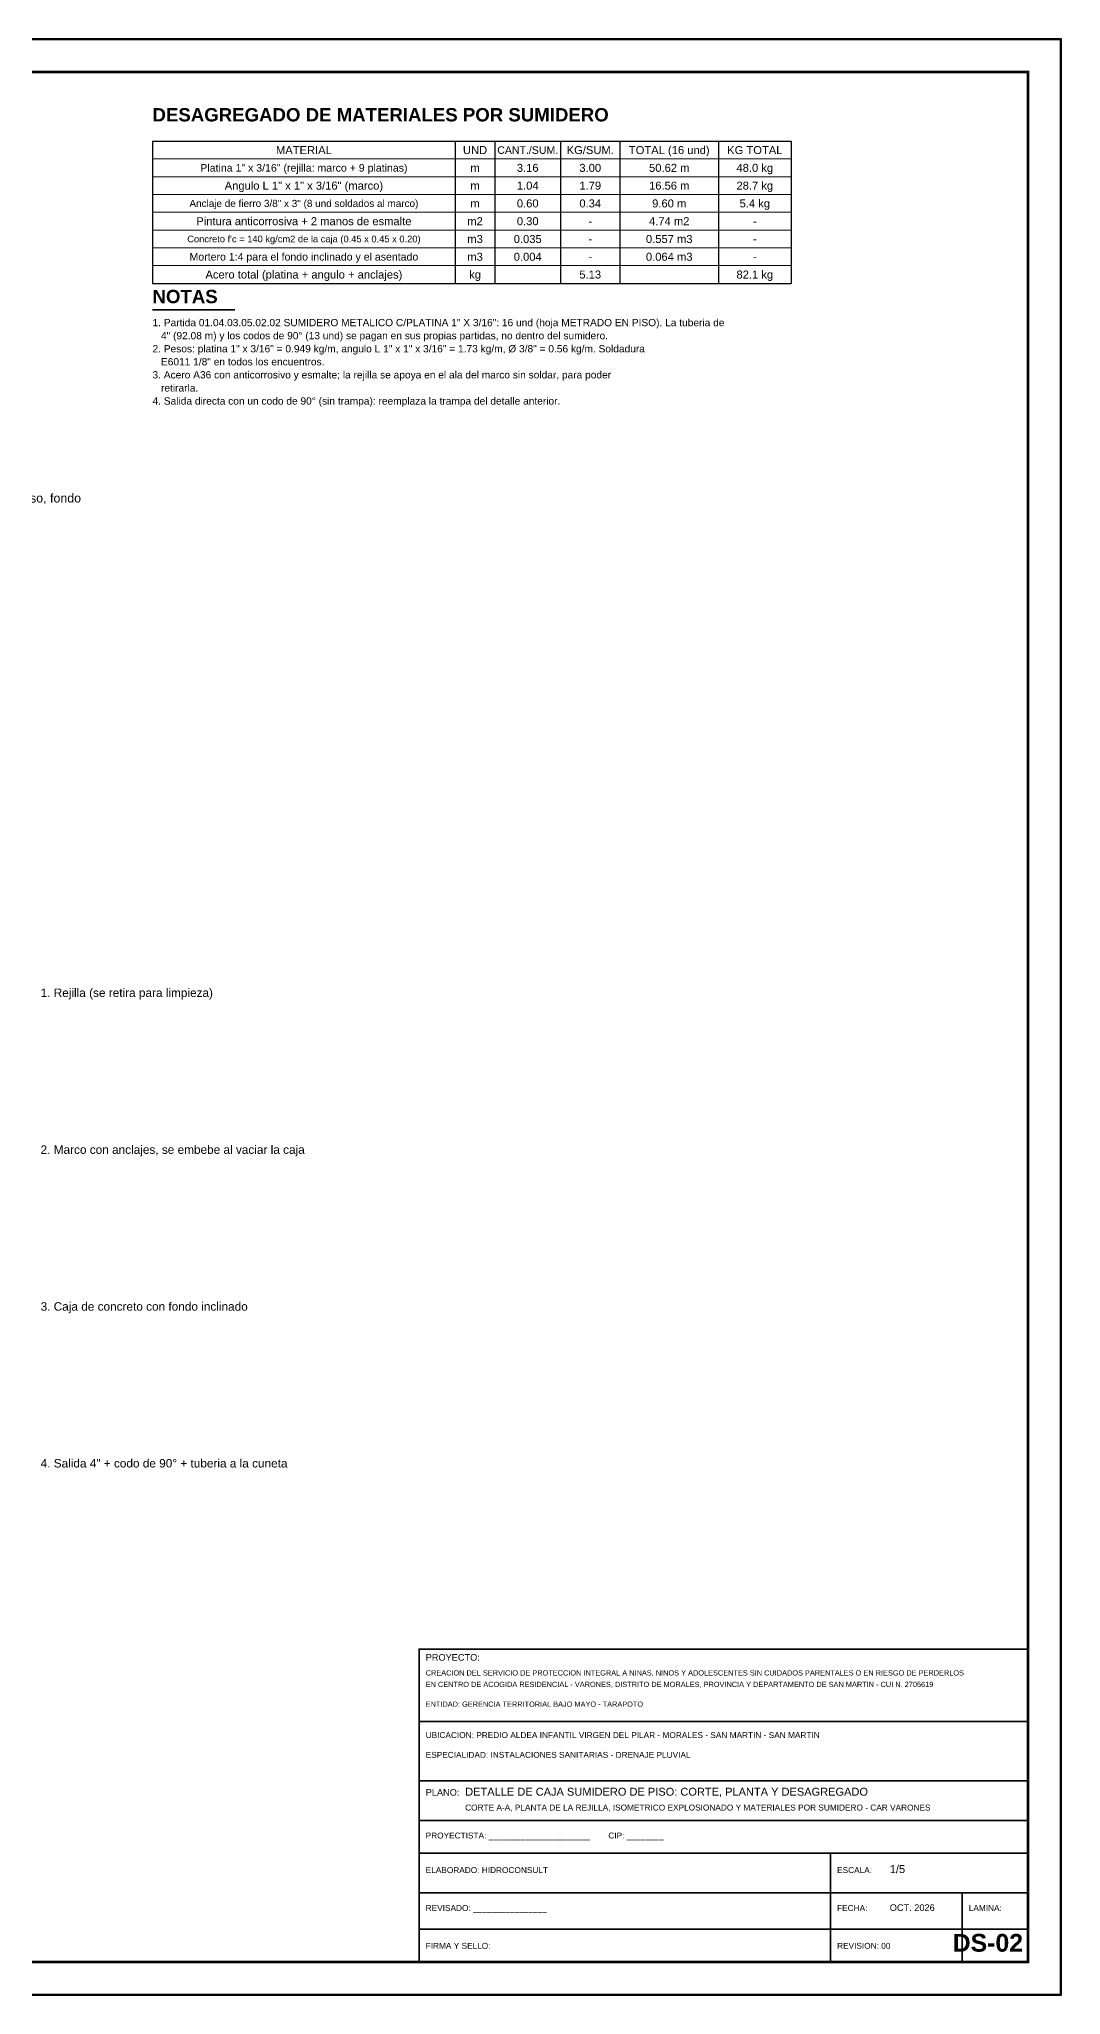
# Model space of a CAD drawing. Header units: metres. Extents: x 0 to 10.2, y 0 to 3.
# Drawn here: x 8.653 to 10.205, y 0 to 2.97 of the extents above; entities that cross this region are included whole.
import ezdxf
from ezdxf.enums import TextEntityAlignment as Align

# ---------------------------------------------------------------- set-up
doc = ezdxf.new("R2010")
doc.units = ezdxf.units.M
doc.header["$LTSCALE"] = 0.25
for name, color, linetype, lineweight in [('GRILLA', 9, 'CONTINUOUS', 13), ('MARCO', 7, 'CONTINUOUS', 50), ('ROTULO', 7, 'CONTINUOUS', 35), ('TITULOS', 160, 'CONTINUOUS', 35)]:
    doc.layers.add(name, color=color, linetype=linetype, lineweight=lineweight)
for name, color, linetype in [('ROTULO-TEXTO', 7, 'CONTINUOUS'), ('TEXTOS', 7, 'CONTINUOUS'), ('TEXTOS-NOTAS', 7, 'CONTINUOUS')]:
    doc.layers.add(name, color=color, linetype=linetype)
doc.styles.get("Standard").update_dxf_attribs({"font": 'arial.ttf'})
doc.styles.add('TITULOS', font='arialbd.ttf')

msp = doc.modelspace()

# ---------------------------------------------------------------- linework, layer by layer
at = {"layer": 'GRILLA'}
for p, q in [((8.825, 2.788), (9.795, 2.788)), ((8.825, 2.761), (9.795, 2.761)), ((8.825, 2.734), (9.795, 2.734)), ((8.825, 2.707), (9.795, 2.707)), ((8.825, 2.68), (9.795, 2.68)), ((8.825, 2.653), (9.795, 2.653)), ((8.825, 2.626), (9.795, 2.626))]:
    msp.add_line(p, q, dxfattribs=at)
at = {"layer": 'MARCO'}
msp.add_lwpolyline([(6, 0), (10.205, 0), (10.205, 2.97), (6, 2.97)], close=True, dxfattribs=at)
at = {"layer": 'MARCO', "const_width": 0.004}
msp.add_lwpolyline([(6.125, 0.05), (10.155, 0.05), (10.155, 2.92), (6.125, 2.92)], close=True, dxfattribs=at)
at = {"layer": 'ROTULO'}
for p, q in [((9.23, 0.415), (10.155, 0.415)), ((9.23, 0.325), (10.155, 0.325)), ((9.23, 0.265), (10.155, 0.265)), ((9.23, 0.215), (10.155, 0.215)), ((9.855, 0.215), (9.855, 0.05)), ((9.23, 0.155), (10.155, 0.155)), ((10.055, 0.155), (10.055, 0.05)), ((9.23, 0.1), (10.155, 0.1))]:
    msp.add_line(p, q, dxfattribs=at)
at = {"layer": 'ROTULO', "const_width": 0.0025}
msp.add_lwpolyline([(9.23, 0.05), (10.155, 0.05), (10.155, 0.525), (9.23, 0.525)], close=True, dxfattribs=at)
at = {"layer": 'TEXTOS'}
for p, q in [((8.825, 2.815), (9.795, 2.815)), ((8.825, 2.815), (8.825, 2.599)), ((9.285, 2.815), (9.285, 2.599)), ((9.345, 2.815), (9.345, 2.599)), ((9.445, 2.815), (9.445, 2.599)), ((9.535, 2.815), (9.535, 2.599)), ((9.685, 2.815), (9.685, 2.599)), ((9.795, 2.815), (9.795, 2.599)), ((8.825, 2.599), (9.795, 2.599))]:
    msp.add_line(p, q, dxfattribs=at)
at = {"layer": 'TITULOS'}
msp.add_line((8.825, 2.559), (8.95, 2.559), dxfattribs=at)

# ---------------------------------------------------------------- texts
at = {"layer": 'ROTULO-TEXTO'}
for s, height, p in [('PROYECTO:', 0.01, (9.24, 0.5075)), ('CREACION DEL SERVICIO DE PROTECCION INTEGRAL A NINAS, NINOS Y ADOLESCENTES SIN CUIDADOS PARENTALES O EN RIESGO DE PERDERLOS', 0.008, (9.24, 0.485)), ('EN CENTRO DE ACOGIDA RESIDENCIAL - VARONES, DISTRITO DE MORALES, PROVINCIA Y DEPARTAMENTO DE SAN MARTIN - CUI N. 2705619', 0.008, (9.24, 0.4675)), ('ENTIDAD: GERENCIA TERRITORIAL BAJO MAYO - TARAPOTO', 0.008, (9.24, 0.4375)), ('UBICACION: PREDIO ALDEA INFANTIL VIRGEN DEL PILAR - MORALES - SAN MARTIN - SAN MARTIN', 0.009, (9.24, 0.39)), ('ESPECIALIDAD: INSTALACIONES SANITARIAS - DRENAJE PLUVIAL', 0.009, (9.24, 0.36)), ('PLANO:', 0.01, (9.24, 0.3025)), ('DETALLE DE CAJA SUMIDERO DE PISO: CORTE, PLANTA Y DESAGREGADO', 0.012, (9.3, 0.3025)), ('CORTE A-A, PLANTA DE LA REJILLA, ISOMETRICO EXPLOSIONADO Y MATERIALES POR SUMIDERO - CAR VARONES', 0.009, (9.3, 0.28)), ('PROYECTISTA: ______________________        CIP: ________', 0.009, (9.24, 0.2375)), ('ELABORADO: HIDROCONSULT', 0.009, (9.24, 0.185)), ('ESCALA:', 0.009, (9.865, 0.185)), ('1/5', 0.012, (9.945, 0.185)), ('REVISADO: ________________', 0.009, (9.24, 0.1275)), ('FECHA:', 0.009, (9.865, 0.1275)), ('OCT. 2026', 0.01, (9.945, 0.1275)), ('LAMINA:', 0.009, (10.065, 0.1275)), ('FIRMA Y SELLO:', 0.009, (9.24, 0.07)), ('REVISION: 00', 0.009, (9.865, 0.07))]:
    msp.add_text(s, height=height, dxfattribs=at).set_placement(p)
at = {"layer": 'TEXTOS'}
for s, height, p in [('MATERIAL', 0.01215, (9.055, 2.8015)), ('UND', 0.01215, (9.315, 2.8015)), ('CANT./SUM.', 0.01147, (9.395, 2.8015)), ('KG/SUM.', 0.01215, (9.49, 2.8015)), ('TOTAL (16 und)', 0.01215, (9.61, 2.8015)), ('KG TOTAL', 0.01215, (9.74, 2.8015)), ('Platina 1" x 3/16" (rejilla: marco + 9 platinas)', 0.011475, (9.055, 2.7745)), ('m', 0.0122, (9.315, 2.7745)), ('3.16', 0.01215, (9.395, 2.7745)), ('3.00', 0.01215, (9.49, 2.7745)), ('50.62 m', 0.01215, (9.61, 2.7745)), ('48.0 kg', 0.01215, (9.74, 2.7745)), ('Angulo L 1" x 1" x 3/16" (marco)', 0.01215, (9.055, 2.7475)), ('m', 0.0122, (9.315, 2.7475)), ('1.04', 0.01215, (9.395, 2.7475)), ('1.79', 0.01215, (9.49, 2.7475)), ('16.56 m', 0.01215, (9.61, 2.7475)), ('28.7 kg', 0.01215, (9.74, 2.7475)), ('Anclaje de fierro 3/8" x 3" (8 und soldados al marco)', 0.0108, (9.055, 2.7205)), ('m', 0.0122, (9.315, 2.7205)), ('0.60', 0.01215, (9.395, 2.7205)), ('0.34', 0.01215, (9.49, 2.7205)), ('9.60 m', 0.01215, (9.61, 2.7205)), ('5.4 kg', 0.01215, (9.74, 2.7205)), ('Pintura anticorrosiva + 2 manos de esmalte', 0.01215, (9.055, 2.6935)), ('m2', 0.01215, (9.315, 2.6935)), ('0.30', 0.01215, (9.395, 2.6935)), ('-', 0.0122, (9.49, 2.6935)), ('4.74 m2', 0.01215, (9.61, 2.6935)), ('-', 0.0122, (9.74, 2.6935)), ("Concreto f'c = 140 kg/cm2 de la caja (0.45 x 0.45 x 0.20)", 0.010125, (9.055, 2.6665)), ('Mortero 1:4 para el fondo inclinado y el asentado', 0.011475, (9.055, 2.6395)), ('m3', 0.01215, (9.315, 2.6665)), ('m3', 0.01215, (9.315, 2.6395)), ('0.035', 0.01215, (9.395, 2.6665)), ('0.004', 0.01215, (9.395, 2.6395)), ('-', 0.0122, (9.49, 2.6665)), ('0.557 m3', 0.01215, (9.61, 2.6665)), ('0.064 m3', 0.01215, (9.61, 2.6395)), ('-', 0.0122, (9.74, 2.6665)), ('Acero total (platina + angulo + anclajes)', 0.01215, (9.055, 2.6125)), ('kg', 0.01215, (9.315, 2.6125)), ('5.13', 0.01215, (9.49, 2.6125)), ('-', 0.0122, (9.49, 2.6395)), ('82.1 kg', 0.01215, (9.74, 2.6125)), ('-', 0.0122, (9.74, 2.6395))]:
    msp.add_text(s, height=height, dxfattribs=at).set_placement(p, align=Align.MIDDLE_CENTER)
for s, height, p in [("Caja de concreto f'c = 140 kg/cm2, 0.10 m bajo el piso, fondo", 0.0135, (8.205, 2.2663)), ('1. Rejilla (se retira para limpieza)', 0.012825, (8.655, 1.5154)), ('2. Marco con anclajes, se embebe al vaciar la caja', 0.012825, (8.655, 1.2772)), ('3. Caja de concreto con fondo inclinado', 0.012825, (8.655, 1.039)), ('4. Salida 4" + codo de 90° + tuberia a la cuneta', 0.012825, (8.655, 0.8009))]:
    msp.add_text(s, height=height, dxfattribs=at).set_placement(p)
at = {"layer": 'TEXTOS-NOTAS'}
for s, p in [('1. Partida 01.04.03.05.02.02 SUMIDERO METALICO C/PLATINA 1" X 3/16": 16 und (hoja METRADO EN PISO). La tuberia de', (8.825, 2.534)), ('   4" (92.08 m) y los codos de 90° (13 und) se pagan en sus propias partidas, no dentro del sumidero.', (8.825, 2.5142)), ('2. Pesos: platina 1" x 3/16" = 0.949 kg/m, angulo L 1" x 1" x 3/16" = 1.73 kg/m, Ø 3/8" = 0.56 kg/m. Soldadura', (8.825, 2.4943)), ('3. Acero A36 con anticorrosivo y esmalte; la rejilla se apoya en el ala del marco sin soldar, para poder', (8.825, 2.4547)), ('   E6011 1/8" en todos los encuentros.', (8.825, 2.4745)), ('   retirarla.', (8.825, 2.4348)), ('4. Salida directa con un codo de 90° (sin trampa): reemplaza la trampa del detalle anterior.', (8.825, 2.415))]:
    msp.add_text(s, height=0.01105, dxfattribs=at).set_placement(p)
at = {"layer": 'TITULOS', "style": 'TITULOS'}
for s, p in [('DESAGREGADO DE MATERIALES POR SUMIDERO', (8.825, 2.845)), ('NOTAS', (8.825, 2.569))]:
    msp.add_text(s, height=0.02025, dxfattribs=at).set_placement(p)
msp.add_text('DS-02', height=0.027, dxfattribs=at).set_placement((10.1475, 0.0575), align=Align.BOTTOM_RIGHT)

doc.saveas('drawing.dxf')
